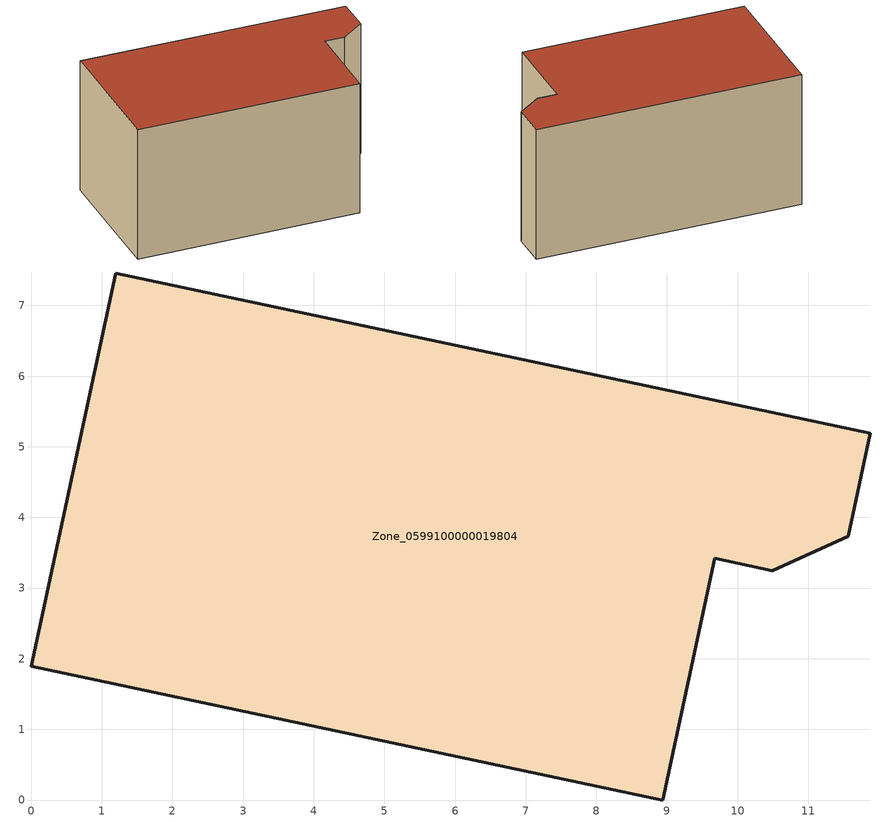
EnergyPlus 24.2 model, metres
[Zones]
Zone_0599100000019804
 floor ground (C_G): 0,1.89 1.2,7.46 11.88,5.19 11.57,3.73 10.49,3.24 9.68,3.42 8.94,0 z0
 wall outside (C_F): 1.2,7.46 0,1.89 8.94,0 9.68,3.42 10.49,3.24 11.57,3.73 11.88,5.19 1.2,7.46 z0:5.65
 roof outside (C_R): 9.68,3.42 10.49,3.24 11.57,3.73 11.88,5.19 1.2,7.46 0,1.89 8.94,0 z5.65
[BUILDING]
Pand.0599100000019804: North Axis=0; Terrain=City; Loads Convergence Tolerance Value=0.04; Temperature Convergence Tolerance Value=0.4; Solar Distribution=FullExterior; Maximum Number of Warmup Days=25; Minimum Number of Warmup Days=1
[Site:Location]
Rotterdam.The.Hague.AP_ZH_NLD Design_Conditions: Latitude=51.96; Longitude=4.45; Time Zone=1; Elevation=-4.5
[SITE:GROUNDTEMPERATURE:BUILDINGSURFACE]
18, 18, 18, 18, 18, 18, 18, 18, 18, 18, 18, 18
[MATERIAL] Thermal Absorptance=0.9; Solar Absorptance=0.7; Visible Absorptance=0.7
Name | Roughness | Thickness | Conductivity | Density | Specific Heat
G.TI.1975-1991 | MediumSmooth | 0.15 | 0.288461 | 540 | 1210
F.TI.1975-1991 | Rough | 0.3 | 0.230769 | 1920 | 840
R.TI.1975-1991 | MediumRough | 0.2 | 0.153846 | 1500 | 1000
[CONSTRUCTION]
C_G: G.TI.1975-1991
C_F: F.TI.1975-1991
C_R: R.TI.1975-1991
[ZONE]
Zone_0599100000019804: Type=1; Multiplier=1; Ceiling Height=Autocalculate; Volume=Autocalculate; Floor Area=autocalculate; Part of Total Floor Area=Yes
[ZONEINFILTRATION:DESIGNFLOWRATE]
Infil_Zone_0599100000019804: Zone or ZoneList or Space or SpaceList=Zone_0599100000019804; Schedule=AlwaysOn; Design Flow Rate Calculation Method=Flow/Area; Flow Rate per Floor Area=0.003; Constant Term Coefficient=1; Temperature Term Coefficient=0; Velocity Term Coefficient=0; Velocity Squared Term Coefficient=0
[HVACTEMPLATE:ZONE:IDEALLOADSAIRSYSTEM]
Zone_0599100000019804: Maximum Heating Supply Air Temperature=50; Minimum Cooling Supply Air Temperature=13; Maximum Heating Supply Air Humidity Ratio=0.0156; Minimum Cooling Supply Air Humidity Ratio=0.0077; Heating Limit=NoLimit; Cooling Limit=NoLimit; Dehumidification Control Type=ConstantSensibleHeatRatio; Cooling Sensible Heat Ratio=0.7; Dehumidification Setpoint=60; Humidification Control Type=None; Humidification Setpoint=30; Outdoor Air Method=None; Outdoor Air Flow Rate per Person=0.00944; Outdoor Air Flow Rate per Zone Floor Area=0; Outdoor Air Flow Rate per Zone=0; Demand Controlled Ventilation Type=None; Outdoor Air Economizer Type=NoEconomizer; Heat Recovery Type=None; Sensible Heat Recovery Effectiveness=0.7; Latent Heat Recovery Effectiveness=0.65
[ZONECONTROL:THERMOSTAT]
ThermostatControl_Zone_0599100000019804: Zone or ZoneList=Zone_0599100000019804; Control Type Schedule=DualSetpointControlType; Control 1=Thermostat_Zone_0599100000019804; Temperature Difference Between Cutout And Setpoint=0
[THERMOSTATSETPOINT:DUALSETPOINT]
Thermostat_Zone_0599100000019804: Heating Setpoint Temperature Schedule=HeatingSetpoint_Zone_0599100000019804; Cooling Setpoint Temperature Schedule=CoolingSetpoint_Zone_0599100000019804
[SCHEDULE:COMPACT]
HeatingSetpoint_Zone_0599100000019804: Through: 12/31, For: AllDays, Until: 24:00, 21
CoolingSetpoint_Zone_0599100000019804: Through: 12/31, For: AllDays, Until: 24:00, 24
DualSetpointControlType: Through: 12/31, For: AllDays, Until: 24:00, 4
AlwaysOn: Through: 12/31, For: AllDays, Until: 24:00, 1
